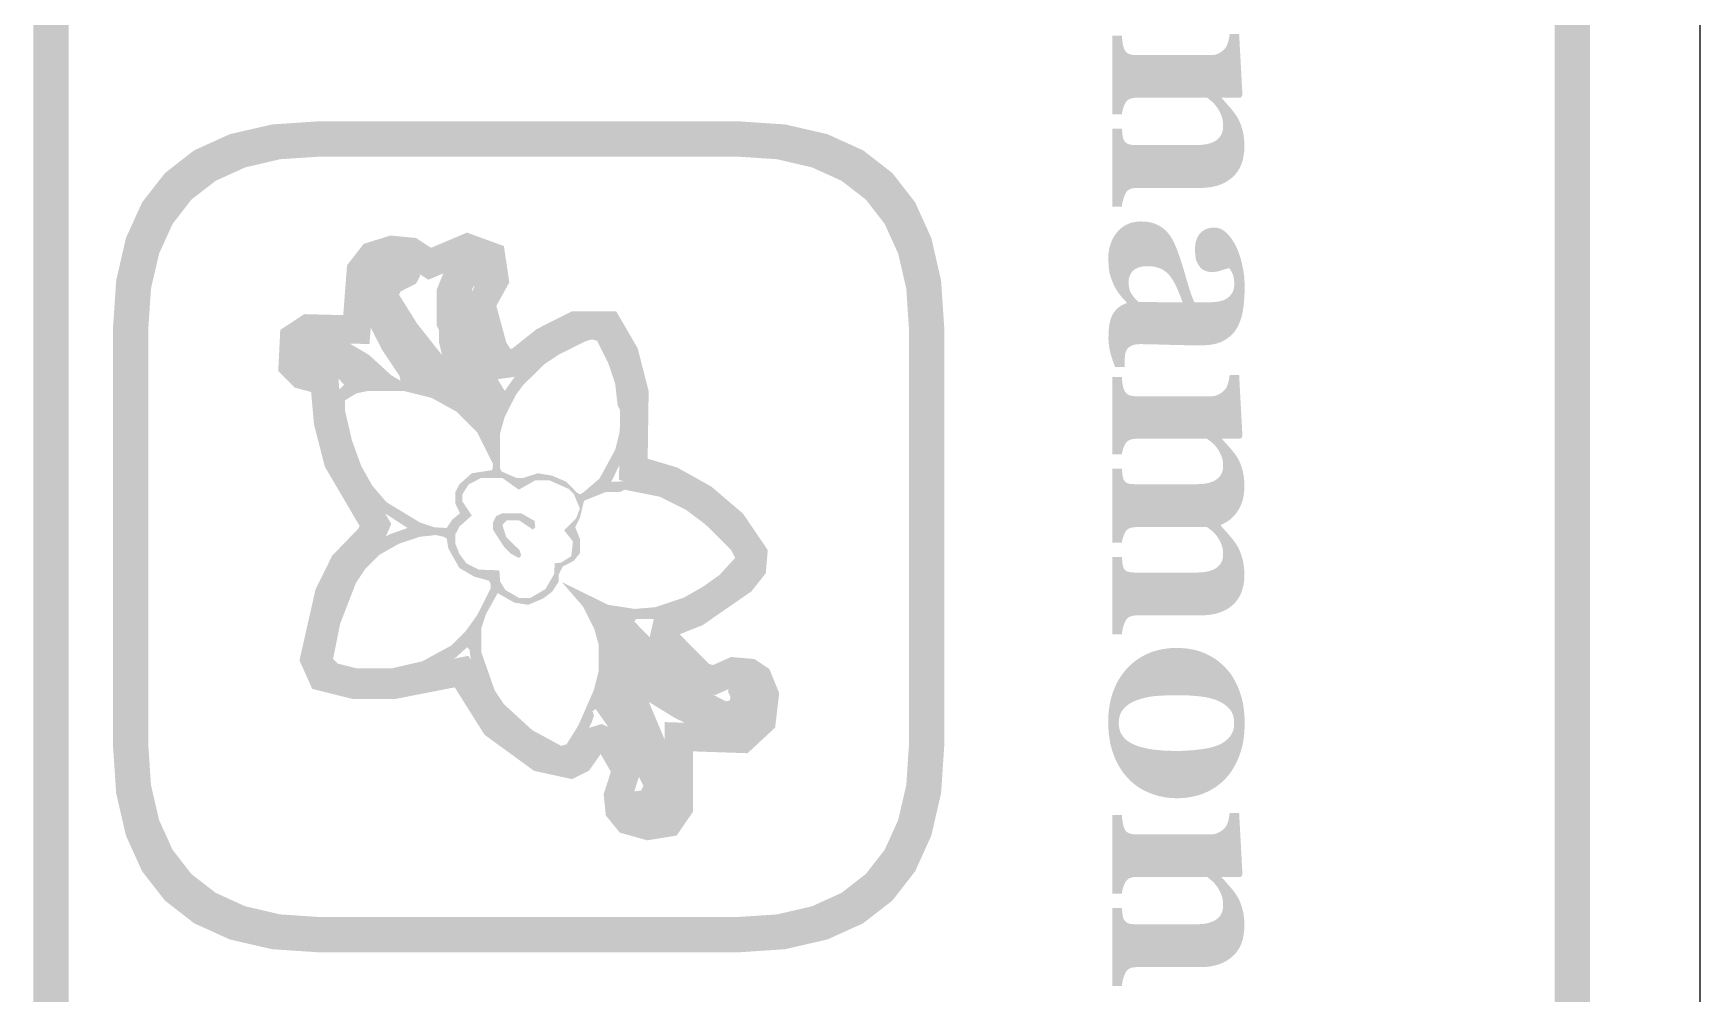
# Model space of a CAD drawing. Header units: millimetres. Extents: x 6 to 297, y 55 to 451.
# Drawn here: x 275.2 to 294.04, y 290.43 to 301.29 of the extents above; entities that cross this region are included whole.
import ezdxf

# ---------------------------------------------------------------- set-up
doc = ezdxf.new("R2010")
doc.units = ezdxf.units.MM
doc.layers.add('CUT', color=1, linetype='Continuous')
doc.layers.add('RASTER', color=7, linetype='Continuous')

msp = doc.modelspace()

# ---------------------------------------------------------------- hatches: boundary and pattern name
at = {"layer": 'RASTER'}
h = msp.add_hatch(color=7, dxfattribs=at)
h.paths.add_polyline_path([(290.6, 316), (291.116, 315.966), (291.563, 315.863), (291.941, 315.691), (292.25, 315.45), (292.491, 315.141), (292.663, 314.763), (292.766, 314.316), (292.8, 313.8), (292.8, 256.6), (292.766, 256.084), (292.662, 255.638), (292.491, 255.259), (292.25, 254.95), (291.941, 254.709), (291.563, 254.537), (291.116, 254.434), (290.6, 254.4), (277.4, 254.4), (276.884, 254.434), (276.438, 254.537), (276.059, 254.709), (275.75, 254.95), (275.509, 255.259), (275.338, 255.638), (275.234, 256.084), (275.2, 256.6), (275.2, 313.8), (275.234, 314.316), (275.338, 314.763), (275.509, 315.141), (275.75, 315.45), (276.059, 315.691), (276.438, 315.863), (276.884, 315.966), (277.4, 316)])
h.paths.add_polyline_path([(290.6, 315.6), (277.4, 315.6), (276.978, 315.572), (276.612, 315.488), (276.303, 315.347), (276.05, 315.15), (275.853, 314.897), (275.713, 314.588), (275.628, 314.222), (275.6, 313.8), (275.6, 256.6), (275.628, 256.178), (275.713, 255.813), (275.853, 255.503), (276.05, 255.25), (276.303, 255.053), (276.612, 254.912), (276.978, 254.828), (277.4, 254.8), (290.6, 254.8), (291.022, 254.828), (291.388, 254.912), (291.697, 255.053), (291.95, 255.25), (292.147, 255.503), (292.287, 255.813), (292.372, 256.178), (292.4, 256.6), (292.4, 313.8), (292.372, 314.222), (292.287, 314.588), (292.147, 314.897), (291.95, 315.15), (291.697, 315.347), (291.388, 315.488), (291.022, 315.572), (290.6, 315.6)], flags=0)
for points in [[(287.4, 299.333), (287.4, 300.215), (287.507, 300.215), (287.508, 300.208), (287.508, 300.2), (287.509, 300.192), (287.51, 300.184), (287.511, 300.175), (287.512, 300.166), (287.513, 300.157), (287.514, 300.147), (287.515, 300.138), (287.517, 300.129), (287.518, 300.12), (287.52, 300.112), (287.522, 300.105), (287.524, 300.099), (287.526, 300.093), (287.529, 300.087), (287.533, 300.08), (287.538, 300.073), (287.543, 300.067), (287.549, 300.061), (287.555, 300.056), (287.561, 300.051), (287.568, 300.047), (287.576, 300.043), (287.584, 300.04), (287.593, 300.037), (287.603, 300.035), (287.614, 300.033), (287.626, 300.032), (287.638, 300.031), (287.652, 300.03), (287.667, 300.03), (288.352, 300.03), (288.388, 300.031), (288.422, 300.034), (288.454, 300.038), (288.483, 300.044), (288.51, 300.052), (288.535, 300.061), (288.557, 300.072), (288.577, 300.085), (288.595, 300.1), (288.61, 300.116), (288.623, 300.134), (288.634, 300.153), (288.642, 300.174), (288.648, 300.197), (288.651, 300.221), (288.652, 300.247), (288.652, 300.261), (288.651, 300.276), (288.65, 300.29), (288.648, 300.303), (288.646, 300.317), (288.643, 300.33), (288.639, 300.343), (288.635, 300.356), (288.63, 300.369), (288.625, 300.381), (288.619, 300.394), (288.613, 300.406), (288.607, 300.418), (288.599, 300.431), (288.592, 300.443), (288.584, 300.455), (288.576, 300.465), (288.569, 300.475), (288.561, 300.484), (288.554, 300.493), (288.546, 300.501), (288.539, 300.509), (288.531, 300.516), (288.524, 300.523), (288.516, 300.529), (288.509, 300.535), (288.501, 300.541), (288.495, 300.547), (288.488, 300.552), (288.482, 300.557), (288.475, 300.562), (288.469, 300.566), (287.683, 300.566), (287.67, 300.566), (287.658, 300.565), (287.647, 300.564), (287.636, 300.563), (287.625, 300.56), (287.615, 300.558), (287.606, 300.555), (287.597, 300.552), (287.589, 300.548), (287.581, 300.543), (287.574, 300.538), (287.567, 300.532), (287.561, 300.526), (287.555, 300.519), (287.55, 300.511), (287.545, 300.503), (287.542, 300.497), (287.539, 300.491), (287.536, 300.484), (287.533, 300.477), (287.53, 300.469), (287.527, 300.461), (287.524, 300.453), (287.522, 300.445), (287.519, 300.436), (287.517, 300.427), (287.515, 300.418), (287.513, 300.41), (287.511, 300.401), (287.509, 300.393), (287.508, 300.384), (287.507, 300.376), (287.4, 300.376), (287.4, 301.266), (287.507, 301.266), (287.508, 301.257), (287.509, 301.248), (287.509, 301.239), (287.51, 301.23), (287.511, 301.22), (287.513, 301.211), (287.514, 301.202), (287.515, 301.192), (287.516, 301.183), (287.518, 301.174), (287.519, 301.166), (287.521, 301.158), (287.523, 301.15), (287.525, 301.143), (287.527, 301.135), (287.529, 301.129), (287.533, 301.117), (287.538, 301.107), (287.543, 301.098), (287.549, 301.089), (287.556, 301.082), (287.563, 301.075), (287.571, 301.069), (287.579, 301.064), (287.587, 301.06), (287.597, 301.057), (287.607, 301.054), (287.618, 301.051), (287.629, 301.049), (287.641, 301.048), (287.653, 301.047), (287.667, 301.047), (288.519, 301.047), (288.53, 301.047), (288.542, 301.048), (288.553, 301.05), (288.564, 301.053), (288.575, 301.056), (288.586, 301.06), (288.597, 301.065), (288.608, 301.07), (288.619, 301.076), (288.629, 301.083), (288.639, 301.09), (288.648, 301.097), (288.657, 301.105), (288.665, 301.114), (288.673, 301.122), (288.68, 301.132), (288.685, 301.138), (288.689, 301.146), (288.693, 301.153), (288.696, 301.161), (288.7, 301.17), (288.703, 301.179), (288.707, 301.188), (288.71, 301.198), (288.712, 301.208), (288.715, 301.219), (288.717, 301.23), (288.719, 301.241), (288.721, 301.252), (288.723, 301.263), (288.724, 301.275), (288.726, 301.287), (288.833, 301.287), (288.871, 300.588), (288.849, 300.566), (288.636, 300.566), (288.636, 300.56), (288.646, 300.55), (288.656, 300.539), (288.666, 300.527), (288.677, 300.515), (288.688, 300.502), (288.699, 300.489), (288.712, 300.475), (288.724, 300.461), (288.737, 300.446), (288.749, 300.432), (288.76, 300.418), (288.771, 300.404), (288.781, 300.391), (288.79, 300.378), (288.799, 300.365), (288.808, 300.352), (288.816, 300.338), (288.825, 300.323), (288.833, 300.307), (288.84, 300.29), (288.848, 300.271), (288.855, 300.252), (288.861, 300.232), (288.868, 300.21), (288.874, 300.188), (288.879, 300.166), (288.883, 300.143), (288.886, 300.119), (288.889, 300.096), (288.891, 300.072), (288.892, 300.047), (288.893, 300.023), (288.891, 299.965), (288.884, 299.911), (288.874, 299.86), (288.859, 299.814), (288.84, 299.771), (288.816, 299.732), (288.789, 299.696), (288.757, 299.665), (288.722, 299.637), (288.684, 299.612), (288.643, 299.592), (288.6, 299.575), (288.553, 299.562), (288.504, 299.553), (288.452, 299.547), (288.398, 299.545), (287.68, 299.545), (287.667, 299.545), (287.654, 299.544), (287.642, 299.543), (287.631, 299.541), (287.621, 299.539), (287.611, 299.536), (287.602, 299.533), (287.593, 299.529), (287.586, 299.525), (287.578, 299.519), (287.571, 299.513), (287.564, 299.506), (287.558, 299.498), (287.552, 299.489), (287.547, 299.48), (287.542, 299.469), (287.54, 299.463), (287.537, 299.457), (287.534, 299.45), (287.532, 299.443), (287.529, 299.435), (287.527, 299.428), (287.524, 299.42), (287.522, 299.411), (287.519, 299.402), (287.517, 299.393), (287.515, 299.384), (287.513, 299.374), (287.511, 299.364), (287.509, 299.354), (287.508, 299.344), (287.507, 299.333)], [(287.4, 294.499), (287.4, 295.372), (287.507, 295.372), (287.508, 295.364), (287.509, 295.356), (287.51, 295.347), (287.511, 295.339), (287.512, 295.33), (287.513, 295.322), (287.514, 295.313), (287.514, 295.304), (287.515, 295.296), (287.516, 295.288), (287.518, 295.28), (287.519, 295.272), (287.521, 295.265), (287.524, 295.258), (287.526, 295.252), (287.529, 295.246), (287.533, 295.238), (287.537, 295.231), (287.543, 295.225), (287.548, 295.22), (287.555, 295.215), (287.562, 295.211), (287.57, 295.207), (287.578, 295.205), (287.587, 295.203), (287.596, 295.201), (287.607, 295.2), (287.617, 295.198), (287.629, 295.197), (287.641, 295.197), (287.653, 295.196), (287.667, 295.196), (288.351, 295.196), (288.387, 295.197), (288.421, 295.199), (288.453, 295.204), (288.483, 295.209), (288.51, 295.217), (288.535, 295.226), (288.557, 295.237), (288.577, 295.25), (288.595, 295.264), (288.61, 295.279), (288.623, 295.296), (288.634, 295.315), (288.642, 295.334), (288.648, 295.356), (288.651, 295.378), (288.652, 295.403), (288.652, 295.418), (288.651, 295.433), (288.65, 295.448), (288.647, 295.462), (288.645, 295.476), (288.641, 295.489), (288.637, 295.502), (288.633, 295.515), (288.628, 295.527), (288.622, 295.539), (288.616, 295.55), (288.611, 295.562), (288.604, 295.573), (288.598, 295.584), (288.591, 295.594), (288.584, 295.605), (288.576, 295.615), (288.568, 295.625), (288.561, 295.634), (288.553, 295.643), (288.545, 295.65), (288.537, 295.658), (288.53, 295.665), (288.522, 295.671), (288.515, 295.676), (288.507, 295.682), (288.5, 295.687), (288.494, 295.692), (288.487, 295.697), (288.481, 295.702), (288.475, 295.706), (288.469, 295.71), (287.683, 295.71), (287.67, 295.71), (287.658, 295.709), (287.646, 295.709), (287.635, 295.707), (287.625, 295.705), (287.615, 295.703), (287.606, 295.701), (287.597, 295.698), (287.589, 295.694), (287.581, 295.69), (287.574, 295.685), (287.568, 295.68), (287.561, 295.674), (287.555, 295.667), (287.55, 295.66), (287.545, 295.652), (287.542, 295.646), (287.539, 295.64), (287.536, 295.633), (287.533, 295.627), (287.53, 295.62), (287.527, 295.613), (287.524, 295.606), (287.522, 295.598), (287.519, 295.591), (287.517, 295.583), (287.515, 295.575), (287.513, 295.567), (287.511, 295.559), (287.509, 295.551), (287.508, 295.543), (287.507, 295.534), (287.4, 295.534), (287.4, 296.371), (287.507, 296.371), (287.508, 296.364), (287.508, 296.356), (287.509, 296.348), (287.51, 296.34), (287.511, 296.332), (287.512, 296.323), (287.513, 296.313), (287.514, 296.304), (287.515, 296.294), (287.517, 296.285), (287.518, 296.277), (287.52, 296.269), (287.522, 296.262), (287.524, 296.256), (287.526, 296.25), (287.529, 296.245), (287.533, 296.238), (287.538, 296.231), (287.543, 296.225), (287.549, 296.219), (287.555, 296.215), (287.561, 296.211), (287.568, 296.207), (287.576, 296.205), (287.584, 296.202), (287.593, 296.2), (287.603, 296.199), (287.614, 296.197), (287.626, 296.196), (287.638, 296.196), (287.652, 296.195), (287.667, 296.195), (288.351, 296.195), (288.387, 296.196), (288.421, 296.198), (288.453, 296.203), (288.483, 296.208), (288.51, 296.216), (288.535, 296.225), (288.557, 296.236), (288.577, 296.249), (288.595, 296.263), (288.61, 296.278), (288.623, 296.295), (288.634, 296.314), (288.642, 296.333), (288.648, 296.355), (288.651, 296.377), (288.652, 296.402), (288.652, 296.417), (288.651, 296.432), (288.65, 296.447), (288.647, 296.461), (288.645, 296.475), (288.641, 296.488), (288.637, 296.501), (288.633, 296.514), (288.628, 296.526), (288.622, 296.538), (288.616, 296.549), (288.611, 296.561), (288.604, 296.572), (288.598, 296.583), (288.591, 296.593), (288.584, 296.604), (288.576, 296.614), (288.568, 296.624), (288.561, 296.633), (288.553, 296.642), (288.545, 296.649), (288.537, 296.657), (288.53, 296.664), (288.522, 296.67), (288.515, 296.675), (288.507, 296.681), (288.5, 296.686), (288.494, 296.691), (288.487, 296.696), (288.481, 296.701), (288.475, 296.705), (288.469, 296.709), (287.683, 296.709), (287.67, 296.709), (287.658, 296.708), (287.647, 296.707), (287.636, 296.706), (287.625, 296.704), (287.616, 296.702), (287.606, 296.699), (287.598, 296.696), (287.59, 296.692), (287.582, 296.688), (287.575, 296.683), (287.568, 296.678), (287.561, 296.672), (287.555, 296.665), (287.55, 296.657), (287.545, 296.649), (287.542, 296.643), (287.539, 296.637), (287.536, 296.631), (287.533, 296.624), (287.53, 296.617), (287.527, 296.61), (287.524, 296.603), (287.522, 296.596), (287.519, 296.588), (287.517, 296.581), (287.515, 296.573), (287.513, 296.565), (287.511, 296.557), (287.509, 296.549), (287.508, 296.54), (287.507, 296.532), (287.4, 296.532), (287.4, 297.409), (287.507, 297.409), (287.508, 297.4), (287.508, 297.391), (287.509, 297.381), (287.51, 297.372), (287.511, 297.362), (287.512, 297.353), (287.513, 297.344), (287.514, 297.335), (287.515, 297.326), (287.517, 297.317), (287.518, 297.309), (287.52, 297.301), (287.522, 297.293), (287.524, 297.286), (287.526, 297.279), (287.529, 297.272), (287.534, 297.261), (287.539, 297.25), (287.544, 297.241), (287.55, 297.232), (287.557, 297.225), (287.564, 297.218), (287.571, 297.212), (287.579, 297.207), (287.588, 297.203), (287.597, 297.2), (287.607, 297.197), (287.618, 297.194), (287.629, 297.192), (287.641, 297.191), (287.653, 297.19), (287.667, 297.19), (288.519, 297.19), (288.531, 297.19), (288.542, 297.191), (288.554, 297.193), (288.565, 297.196), (288.577, 297.199), (288.588, 297.204), (288.599, 297.209), (288.611, 297.215), (288.622, 297.221), (288.632, 297.228), (288.641, 297.235), (288.65, 297.242), (288.659, 297.25), (288.667, 297.258), (288.674, 297.266), (288.68, 297.275), (288.685, 297.282), (288.689, 297.289), (288.693, 297.296), (288.696, 297.305), (288.7, 297.313), (288.703, 297.322), (288.707, 297.332), (288.71, 297.341), (288.712, 297.352), (288.715, 297.362), (288.717, 297.373), (288.719, 297.384), (288.721, 297.395), (288.723, 297.406), (288.724, 297.418), (288.726, 297.43), (288.833, 297.43), (288.871, 296.731), (288.849, 296.709), (288.642, 296.709), (288.642, 296.703), (288.652, 296.693), (288.661, 296.682), (288.672, 296.67), (288.682, 296.659), (288.693, 296.646), (288.705, 296.633), (288.717, 296.62), (288.729, 296.606), (288.742, 296.592), (288.753, 296.578), (288.764, 296.565), (288.775, 296.551), (288.785, 296.538), (288.794, 296.525), (288.803, 296.512), (288.811, 296.5), (288.819, 296.486), (288.827, 296.471), (288.835, 296.455), (288.843, 296.438), (288.85, 296.42), (288.857, 296.401), (288.863, 296.381), (288.869, 296.361), (288.875, 296.339), (288.879, 296.317), (288.884, 296.295), (288.887, 296.272), (288.889, 296.248), (288.891, 296.224), (288.892, 296.2), (288.893, 296.175), (288.892, 296.134), (288.888, 296.095), (288.882, 296.057), (288.875, 296.021), (288.864, 295.987), (288.852, 295.955), (288.837, 295.924), (288.82, 295.896), (288.801, 295.869), (288.781, 295.844), (288.759, 295.821), (288.736, 295.8), (288.711, 295.781), (288.685, 295.764), (288.657, 295.749), (288.628, 295.737), (288.628, 295.723), (288.638, 295.713), (288.648, 295.701), (288.659, 295.689), (288.671, 295.676), (288.682, 295.663), (288.695, 295.649), (288.707, 295.635), (288.721, 295.619), (288.734, 295.604), (288.746, 295.589), (288.758, 295.575), (288.769, 295.56), (288.779, 295.547), (288.789, 295.533), (288.798, 295.52), (288.806, 295.507), (288.815, 295.492), (288.824, 295.476), (288.832, 295.459), (288.84, 295.442), (288.847, 295.423), (288.855, 295.403), (288.861, 295.383), (288.868, 295.361), (288.874, 295.339), (288.879, 295.316), (288.883, 295.293), (288.886, 295.269), (288.889, 295.245), (288.891, 295.221), (288.892, 295.196), (288.893, 295.171), (288.891, 295.117), (288.885, 295.067), (288.874, 295.02), (288.86, 294.975), (288.842, 294.934), (288.819, 294.897), (288.793, 294.862), (288.762, 294.831), (288.728, 294.803), (288.69, 294.778), (288.649, 294.758), (288.604, 294.741), (288.556, 294.728), (288.505, 294.719), (288.45, 294.713), (288.392, 294.711), (287.68, 294.711), (287.667, 294.711), (287.654, 294.71), (287.642, 294.709), (287.631, 294.707), (287.62, 294.705), (287.61, 294.702), (287.601, 294.699), (287.593, 294.695), (287.585, 294.691), (287.577, 294.685), (287.57, 294.679), (287.564, 294.672), (287.557, 294.665), (287.552, 294.656), (287.547, 294.647), (287.542, 294.637), (287.54, 294.63), (287.537, 294.624), (287.534, 294.617), (287.532, 294.61), (287.529, 294.603), (287.527, 294.595), (287.524, 294.587), (287.522, 294.579), (287.519, 294.57), (287.517, 294.561), (287.515, 294.551), (287.513, 294.541), (287.511, 294.531), (287.509, 294.521), (287.508, 294.51), (287.507, 294.499)], [(287.4, 290.522), (287.4, 291.404), (287.507, 291.404), (287.508, 291.396), (287.508, 291.389), (287.509, 291.381), (287.51, 291.373), (287.511, 291.364), (287.512, 291.355), (287.513, 291.346), (287.514, 291.336), (287.515, 291.327), (287.517, 291.318), (287.518, 291.309), (287.52, 291.301), (287.522, 291.294), (287.524, 291.288), (287.526, 291.282), (287.529, 291.276), (287.533, 291.269), (287.538, 291.262), (287.543, 291.256), (287.549, 291.25), (287.555, 291.245), (287.561, 291.24), (287.568, 291.236), (287.576, 291.232), (287.584, 291.229), (287.593, 291.226), (287.603, 291.224), (287.614, 291.222), (287.626, 291.221), (287.638, 291.22), (287.652, 291.219), (287.667, 291.219), (288.352, 291.219), (288.388, 291.22), (288.422, 291.222), (288.454, 291.227), (288.483, 291.233), (288.51, 291.241), (288.535, 291.25), (288.557, 291.261), (288.577, 291.274), (288.595, 291.289), (288.61, 291.305), (288.623, 291.322), (288.634, 291.342), (288.642, 291.363), (288.648, 291.386), (288.651, 291.41), (288.652, 291.436), (288.652, 291.45), (288.651, 291.465), (288.65, 291.479), (288.648, 291.492), (288.646, 291.506), (288.643, 291.519), (288.639, 291.532), (288.635, 291.545), (288.63, 291.558), (288.625, 291.57), (288.619, 291.583), (288.613, 291.595), (288.607, 291.607), (288.599, 291.62), (288.592, 291.632), (288.584, 291.644), (288.576, 291.654), (288.569, 291.664), (288.561, 291.673), (288.554, 291.682), (288.546, 291.69), (288.539, 291.698), (288.531, 291.705), (288.524, 291.712), (288.516, 291.718), (288.509, 291.724), (288.501, 291.73), (288.495, 291.736), (288.488, 291.741), (288.482, 291.746), (288.475, 291.751), (288.469, 291.755), (287.683, 291.755), (287.67, 291.755), (287.658, 291.754), (287.647, 291.753), (287.636, 291.752), (287.625, 291.749), (287.615, 291.747), (287.606, 291.744), (287.597, 291.741), (287.589, 291.737), (287.581, 291.732), (287.574, 291.727), (287.567, 291.721), (287.561, 291.715), (287.555, 291.708), (287.55, 291.7), (287.545, 291.692), (287.542, 291.686), (287.539, 291.68), (287.536, 291.673), (287.533, 291.666), (287.53, 291.658), (287.527, 291.65), (287.524, 291.642), (287.522, 291.634), (287.519, 291.625), (287.517, 291.616), (287.515, 291.607), (287.513, 291.599), (287.511, 291.59), (287.509, 291.582), (287.508, 291.573), (287.507, 291.565), (287.4, 291.565), (287.4, 292.455), (287.507, 292.455), (287.508, 292.446), (287.509, 292.437), (287.509, 292.428), (287.51, 292.419), (287.511, 292.409), (287.513, 292.4), (287.514, 292.391), (287.515, 292.381), (287.516, 292.372), (287.518, 292.363), (287.519, 292.355), (287.521, 292.347), (287.523, 292.339), (287.525, 292.332), (287.527, 292.324), (287.529, 292.318), (287.533, 292.306), (287.538, 292.296), (287.543, 292.287), (287.549, 292.278), (287.556, 292.271), (287.563, 292.264), (287.571, 292.258), (287.579, 292.253), (287.587, 292.249), (287.597, 292.246), (287.607, 292.243), (287.618, 292.24), (287.629, 292.238), (287.641, 292.237), (287.653, 292.236), (287.667, 292.236), (288.519, 292.236), (288.53, 292.236), (288.542, 292.237), (288.553, 292.239), (288.564, 292.242), (288.575, 292.245), (288.586, 292.249), (288.597, 292.254), (288.608, 292.259), (288.619, 292.265), (288.629, 292.272), (288.639, 292.279), (288.648, 292.286), (288.657, 292.294), (288.665, 292.302), (288.673, 292.311), (288.68, 292.321), (288.685, 292.327), (288.689, 292.335), (288.693, 292.342), (288.696, 292.35), (288.7, 292.359), (288.703, 292.368), (288.707, 292.377), (288.71, 292.387), (288.712, 292.397), (288.715, 292.408), (288.717, 292.419), (288.719, 292.43), (288.721, 292.441), (288.723, 292.452), (288.724, 292.464), (288.726, 292.476), (288.833, 292.476), (288.871, 291.777), (288.849, 291.755), (288.636, 291.755), (288.636, 291.749), (288.646, 291.739), (288.656, 291.728), (288.666, 291.716), (288.677, 291.704), (288.688, 291.691), (288.699, 291.678), (288.712, 291.664), (288.724, 291.65), (288.737, 291.635), (288.749, 291.621), (288.76, 291.607), (288.771, 291.593), (288.781, 291.58), (288.79, 291.567), (288.799, 291.554), (288.808, 291.541), (288.816, 291.527), (288.825, 291.512), (288.833, 291.496), (288.84, 291.479), (288.848, 291.46), (288.855, 291.441), (288.861, 291.421), (288.868, 291.399), (288.874, 291.377), (288.879, 291.355), (288.883, 291.332), (288.886, 291.308), (288.889, 291.285), (288.891, 291.261), (288.892, 291.236), (288.893, 291.212), (288.891, 291.154), (288.884, 291.1), (288.874, 291.049), (288.859, 291.003), (288.84, 290.96), (288.816, 290.921), (288.789, 290.885), (288.757, 290.854), (288.722, 290.826), (288.684, 290.801), (288.643, 290.781), (288.6, 290.764), (288.553, 290.751), (288.504, 290.742), (288.452, 290.736), (288.398, 290.734), (287.68, 290.734), (287.667, 290.734), (287.654, 290.733), (287.642, 290.732), (287.631, 290.73), (287.621, 290.728), (287.611, 290.725), (287.602, 290.722), (287.593, 290.718), (287.586, 290.714), (287.578, 290.708), (287.571, 290.702), (287.564, 290.695), (287.558, 290.687), (287.552, 290.678), (287.547, 290.669), (287.542, 290.658), (287.54, 290.652), (287.537, 290.646), (287.534, 290.639), (287.532, 290.632), (287.529, 290.624), (287.527, 290.617), (287.524, 290.609), (287.522, 290.6), (287.519, 290.591), (287.517, 290.582), (287.515, 290.573), (287.513, 290.563), (287.511, 290.553), (287.509, 290.543), (287.508, 290.533), (287.507, 290.522)]]:
    msp.add_hatch(color=7, dxfattribs=at).paths.add_polyline_path(points)
h = msp.add_hatch(color=7, dxfattribs=at)
h.paths.add_polyline_path([(283.15, 300.3), (283.701, 300.263), (284.178, 300.153), (284.582, 299.97), (284.913, 299.713), (285.17, 299.382), (285.353, 298.978), (285.463, 298.501), (285.5, 297.95), (285.5, 293.25), (285.463, 292.699), (285.353, 292.222), (285.17, 291.818), (284.913, 291.487), (284.582, 291.23), (284.178, 291.047), (283.701, 290.937), (283.15, 290.9), (278.45, 290.9), (277.899, 290.937), (277.422, 291.047), (277.018, 291.23), (276.688, 291.487), (276.43, 291.818), (276.247, 292.222), (276.137, 292.699), (276.1, 293.25), (276.1, 297.95), (276.137, 298.501), (276.247, 298.978), (276.43, 299.382), (276.688, 299.713), (277.018, 299.97), (277.422, 300.153), (277.899, 300.263), (278.45, 300.3)])
h.paths.add_polyline_path([(283.15, 299.9), (278.45, 299.9), (277.993, 299.87), (277.597, 299.778), (277.262, 299.626), (276.987, 299.413), (276.774, 299.138), (276.622, 298.803), (276.53, 298.407), (276.5, 297.95), (276.5, 293.25), (276.53, 292.793), (276.622, 292.397), (276.774, 292.062), (276.987, 291.787), (277.262, 291.574), (277.597, 291.422), (277.993, 291.33), (278.45, 291.3), (283.15, 291.3), (283.607, 291.33), (284.003, 291.422), (284.338, 291.574), (284.613, 291.788), (284.826, 292.062), (284.978, 292.397), (285.07, 292.793), (285.1, 293.25), (285.1, 297.95), (285.07, 298.407), (284.978, 298.803), (284.826, 299.138), (284.613, 299.413), (284.338, 299.626), (284.003, 299.778), (283.607, 299.87), (283.15, 299.9)], flags=0)
h = msp.add_hatch(color=7, dxfattribs=at)
h.paths.add_polyline_path([(283.633, 293.832), (283.587, 293.443), (283.275, 293.153), (282.659, 293.174), (282.659, 292.492), (282.473, 292.222), (282.142, 292.168), (281.831, 292.255), (281.673, 292.449), (281.648, 292.689), (281.73, 292.943), (281.617, 293.139), (281.607, 293.143), (281.617, 293.146), (281.482, 292.956), (281.29, 292.86), (280.861, 292.954), (280.302, 293.361), (279.964, 293.898), (279.296, 293.767), (278.809, 293.767), (278.353, 293.881), (278.209, 294.203), (278.392, 295.01), (278.579, 295.386), (278.876, 295.694), (278.889, 295.723), (278.496, 296.393), (278.373, 296.872), (278.341, 297.238), (278.156, 297.287), (277.969, 297.474), (277.992, 297.939), (278.261, 298.118), (278.704, 298.107), (278.747, 298.67), (278.935, 298.913), (279.237, 299.007), (279.526, 298.979), (279.697, 298.868), (280.103, 299.04), (280.52, 298.888), (280.582, 298.477), (280.435, 298.212), (280.548, 297.796), (280.593, 297.725), (280.615, 297.729), (280.889, 297.948), (281.292, 298.151), (281.789, 298.151), (282.032, 297.734), (282.157, 297.247), (282.146, 296.483), (282.477, 296.385), (282.865, 296.169), (283.223, 295.863), (283.504, 295.45), (283.481, 295.189), (283.32, 294.984), (282.767, 294.601), (282.504, 294.497), (282.505, 294.501), (282.837, 294.164), (282.884, 294.15), (283.089, 294.241), (283.352, 294.218), (283.522, 294.105)])
h.paths.add_polyline_path([(283.306, 293.788), (283.263, 293.893), (283.242, 293.907), (283.143, 293.915), (282.907, 293.81), (282.667, 293.881), (282.154, 294.4), (282.229, 294.733), (282.615, 294.885), (283.098, 295.22), (283.171, 295.312), (283.175, 295.364), (282.983, 295.648), (282.681, 295.905), (282.352, 296.088), (281.822, 296.245), (281.837, 297.209), (281.733, 297.611), (281.605, 297.831), (281.368, 297.831), (281.063, 297.678), (280.747, 297.424), (280.435, 297.38), (280.251, 297.665), (280.093, 298.254), (280.249, 298.537), (280.232, 298.652), (280.111, 298.696), (279.666, 298.507), (279.418, 298.668), (279.27, 298.682), (279.126, 298.637), (279.059, 298.55), (279.001, 297.78), (278.354, 297.795), (278.304, 297.762), (278.296, 297.599), (278.321, 297.574), (278.641, 297.49), (278.689, 296.926), (278.795, 296.516), (279.247, 295.746), (279.147, 295.514), (278.844, 295.2), (278.696, 294.902), (278.545, 294.236), (278.581, 294.154), (278.848, 294.087), (279.265, 294.087), (280.118, 294.254), (280.54, 293.584), (280.995, 293.252), (281.248, 293.197), (281.268, 293.207), (281.42, 293.421), (281.627, 293.483), (281.84, 293.391), (282.078, 292.981), (281.973, 292.655), (281.981, 292.577), (282.014, 292.536), (282.16, 292.496), (282.287, 292.516), (282.339, 292.592), (282.339, 293.505), (283.154, 293.478), (283.283, 293.597), (283.306, 293.788)], flags=0)
h = msp.add_hatch(color=7, dxfattribs=at)
h.paths.add_polyline_path([(287.431, 297.522), (287.424, 297.539), (287.417, 297.556), (287.411, 297.574), (287.404, 297.593), (287.398, 297.612), (287.391, 297.632), (287.385, 297.653), (287.379, 297.675), (287.374, 297.697), (287.369, 297.719), (287.365, 297.742), (287.362, 297.765), (287.359, 297.788), (287.358, 297.812), (287.356, 297.836), (287.356, 297.861), (287.357, 297.904), (287.359, 297.945), (287.364, 297.982), (287.369, 298.017), (287.377, 298.049), (287.386, 298.077), (287.397, 298.103), (287.41, 298.126), (287.424, 298.146), (287.439, 298.165), (287.456, 298.182), (287.475, 298.197), (287.494, 298.211), (287.516, 298.223), (287.538, 298.233), (287.563, 298.242), (287.563, 298.25), (287.55, 298.263), (287.539, 298.275), (287.527, 298.287), (287.516, 298.299), (287.506, 298.311), (287.496, 298.323), (287.487, 298.335), (287.478, 298.346), (287.469, 298.358), (287.461, 298.37), (287.453, 298.382), (287.445, 298.394), (287.438, 298.406), (287.431, 298.419), (287.424, 298.432), (287.418, 298.445), (287.41, 298.462), (287.403, 298.479), (287.396, 298.496), (287.39, 298.513), (287.384, 298.529), (287.379, 298.546), (287.374, 298.562), (287.37, 298.578), (287.366, 298.594), (287.363, 298.613), (287.361, 298.633), (287.358, 298.654), (287.357, 298.677), (287.356, 298.702), (287.355, 298.728), (287.355, 298.756), (287.356, 298.797), (287.361, 298.838), (287.369, 298.876), (287.38, 298.913), (287.394, 298.949), (287.411, 298.983), (287.431, 299.015), (287.455, 299.046), (287.481, 299.074), (287.509, 299.098), (287.539, 299.119), (287.572, 299.136), (287.606, 299.149), (287.642, 299.158), (287.68, 299.164), (287.721, 299.166), (287.744, 299.165), (287.767, 299.164), (287.788, 299.162), (287.809, 299.159), (287.829, 299.156), (287.848, 299.151), (287.866, 299.146), (287.883, 299.139), (287.899, 299.133), (287.915, 299.125), (287.93, 299.117), (287.945, 299.108), (287.96, 299.098), (287.974, 299.088), (287.988, 299.076), (288.001, 299.065), (288.012, 299.054), (288.023, 299.042), (288.033, 299.03), (288.043, 299.017), (288.053, 299.004), (288.062, 298.991), (288.07, 298.977), (288.078, 298.963), (288.086, 298.948), (288.093, 298.933), (288.101, 298.918), (288.108, 298.902), (288.115, 298.886), (288.122, 298.87), (288.129, 298.853), (288.135, 298.836), (288.147, 298.802), (288.16, 298.767), (288.172, 298.73), (288.185, 298.691), (288.197, 298.651), (288.21, 298.609), (288.223, 298.565), (288.236, 298.52), (288.249, 298.475), (288.261, 298.434), (288.273, 298.395), (288.285, 298.36), (288.296, 298.328), (288.308, 298.299), (288.318, 298.273), (288.329, 298.25), (288.469, 298.25), (288.479, 298.25), (288.489, 298.251), (288.5, 298.251), (288.512, 298.252), (288.524, 298.253), (288.537, 298.254), (288.551, 298.255), (288.566, 298.256), (288.581, 298.258), (288.595, 298.26), (288.608, 298.262), (288.621, 298.265), (288.634, 298.269), (288.645, 298.272), (288.657, 298.276), (288.667, 298.281), (288.679, 298.287), (288.69, 298.293), (288.7, 298.3), (288.71, 298.307), (288.72, 298.316), (288.729, 298.325), (288.738, 298.335), (288.746, 298.346), (288.754, 298.357), (288.76, 298.369), (288.766, 298.382), (288.77, 298.396), (288.774, 298.411), (288.776, 298.427), (288.778, 298.444), (288.778, 298.461), (288.778, 298.477), (288.777, 298.492), (288.776, 298.507), (288.774, 298.52), (288.771, 298.533), (288.768, 298.546), (288.764, 298.558), (288.76, 298.569), (288.756, 298.579), (288.751, 298.589), (288.746, 298.599), (288.742, 298.608), (288.737, 298.616), (288.732, 298.624), (288.728, 298.632), (288.723, 298.638), (288.715, 298.637), (288.706, 298.635), (288.696, 298.633), (288.686, 298.63), (288.674, 298.627), (288.662, 298.623), (288.648, 298.618), (288.633, 298.614), (288.618, 298.609), (288.604, 298.605), (288.589, 298.601), (288.574, 298.598), (288.56, 298.596), (288.546, 298.594), (288.532, 298.593), (288.518, 298.593), (288.511, 298.593), (288.504, 298.594), (288.497, 298.595), (288.49, 298.596), (288.482, 298.598), (288.473, 298.6), (288.465, 298.603), (288.455, 298.606), (288.446, 298.61), (288.438, 298.614), (288.43, 298.618), (288.422, 298.622), (288.415, 298.627), (288.408, 298.633), (288.402, 298.638), (288.396, 298.644), (288.389, 298.653), (288.382, 298.662), (288.376, 298.671), (288.37, 298.68), (288.365, 298.69), (288.36, 298.699), (288.355, 298.709), (288.351, 298.72), (288.347, 298.731), (288.344, 298.743), (288.341, 298.757), (288.339, 298.773), (288.337, 298.789), (288.336, 298.808), (288.335, 298.827), (288.335, 298.848), (288.335, 298.878), (288.338, 298.906), (288.343, 298.932), (288.349, 298.956), (288.358, 298.978), (288.368, 298.999), (288.38, 299.017), (288.394, 299.034), (288.409, 299.049), (288.426, 299.062), (288.443, 299.072), (288.462, 299.081), (288.482, 299.088), (288.503, 299.093), (288.525, 299.096), (288.548, 299.097), (288.569, 299.096), (288.588, 299.093), (288.608, 299.088), (288.626, 299.081), (288.644, 299.072), (288.662, 299.06), (288.679, 299.047), (288.696, 299.032), (288.712, 299.015), (288.727, 298.997), (288.741, 298.979), (288.755, 298.959), (288.768, 298.939), (288.781, 298.918), (288.792, 298.896), (288.803, 298.873), (288.814, 298.849), (288.824, 298.825), (288.833, 298.8), (288.842, 298.774), (288.851, 298.747), (288.858, 298.719), (288.865, 298.69), (288.871, 298.66), (288.877, 298.631), (288.882, 298.601), (288.886, 298.573), (288.89, 298.545), (288.892, 298.517), (288.894, 298.49), (288.895, 298.464), (288.896, 298.438), (288.895, 298.403), (288.895, 298.368), (288.893, 298.335), (288.891, 298.302), (288.889, 298.269), (288.886, 298.238), (288.883, 298.207), (288.879, 298.177), (288.874, 298.148), (288.868, 298.119), (288.861, 298.091), (288.853, 298.064), (288.844, 298.038), (288.833, 298.012), (288.822, 297.987), (288.809, 297.963), (288.796, 297.941), (288.781, 297.92), (288.764, 297.9), (288.746, 297.882), (288.727, 297.864), (288.706, 297.848), (288.684, 297.833), (288.66, 297.819), (288.635, 297.806), (288.608, 297.796), (288.579, 297.786), (288.548, 297.779), (288.516, 297.773), (288.481, 297.769), (288.445, 297.766), (288.406, 297.765), (288.364, 297.766), (288.32, 297.766), (288.274, 297.766), (288.225, 297.767), (288.175, 297.768), (288.123, 297.769), (288.07, 297.77), (288.014, 297.772), (287.959, 297.774), (287.91, 297.775), (287.865, 297.776), (287.826, 297.777), (287.791, 297.778), (287.761, 297.778), (287.735, 297.779), (287.715, 297.779), (287.699, 297.778), (287.684, 297.777), (287.669, 297.776), (287.656, 297.774), (287.643, 297.771), (287.632, 297.767), (287.621, 297.763), (287.611, 297.759), (287.602, 297.754), (287.593, 297.748), (287.585, 297.741), (287.578, 297.734), (287.571, 297.726), (287.565, 297.717), (287.559, 297.708), (287.554, 297.698), (287.551, 297.691), (287.549, 297.684), (287.546, 297.675), (287.544, 297.666), (287.543, 297.656), (287.542, 297.645), (287.541, 297.633), (287.54, 297.62), (287.539, 297.606), (287.539, 297.594), (287.539, 297.581), (287.538, 297.569), (287.538, 297.557), (287.538, 297.545), (287.538, 297.533), (287.538, 297.522)])
h.paths.add_polyline_path([(288.194, 298.25), (288.187, 298.271), (288.18, 298.291), (288.172, 298.312), (288.164, 298.332), (288.156, 298.352), (288.148, 298.373), (288.139, 298.393), (288.13, 298.413), (288.121, 298.433), (288.112, 298.451), (288.103, 298.469), (288.093, 298.486), (288.084, 298.502), (288.074, 298.517), (288.065, 298.531), (288.055, 298.545), (288.044, 298.558), (288.033, 298.57), (288.021, 298.582), (288.008, 298.593), (287.995, 298.603), (287.98, 298.613), (287.966, 298.622), (287.95, 298.63), (287.934, 298.637), (287.917, 298.643), (287.899, 298.648), (287.881, 298.653), (287.862, 298.656), (287.842, 298.659), (287.821, 298.66), (287.8, 298.66), (287.772, 298.66), (287.747, 298.657), (287.723, 298.653), (287.701, 298.647), (287.682, 298.64), (287.664, 298.631), (287.648, 298.621), (287.634, 298.608), (287.622, 298.595), (287.612, 298.581), (287.603, 298.566), (287.596, 298.55), (287.59, 298.534), (287.586, 298.517), (287.584, 298.499), (287.583, 298.48), (287.584, 298.461), (287.585, 298.442), (287.588, 298.424), (287.591, 298.407), (287.596, 298.391), (287.602, 298.375), (287.608, 298.361), (287.616, 298.348), (287.625, 298.335), (287.634, 298.322), (287.643, 298.31), (287.653, 298.299), (287.663, 298.288), (287.674, 298.277), (287.686, 298.266), (287.697, 298.256)], flags=0)
h = msp.add_hatch(color=7, dxfattribs=at)
h.paths.add_polyline_path([(283.393, 293.786), (283.401, 293.634), (283.355, 293.547), (283.276, 293.44), (283.135, 293.369), (282.895, 293.369), (282.789, 293.395), (282.462, 293.547), (282.159, 293.733), (282.39, 293.183), (282.47, 292.837), (282.444, 292.624), (282.372, 292.484), (282.319, 292.43), (282.204, 292.385), (282, 292.446), (281.904, 292.537), (281.885, 292.571), (281.904, 292.712), (282.071, 292.731), (282.098, 292.784), (281.92, 293.137), (281.558, 293.653), (281.521, 293.627), (281.54, 293.581), (281.513, 293.502), (281.388, 293.254), (281.282, 293.121), (281.168, 293.103), (281.035, 293.156), (280.841, 293.254), (280.655, 293.387), (280.389, 293.653), (280.237, 293.9), (280.158, 294.113), (280.131, 294.326), (280.104, 294.352), (279.98, 294.238), (279.732, 294.113), (279.307, 294.007), (278.802, 294.007), (278.502, 294.105), (278.456, 294.193), (278.483, 294.405), (278.642, 294.964), (278.767, 295.211), (279.06, 295.53), (279.227, 295.628), (279.432, 295.7), (279.06, 295.939), (278.874, 296.205), (278.722, 296.505), (278.589, 297.037), (278.589, 297.196), (278.714, 297.321), (278.597, 297.444), (278.483, 297.515), (278.377, 297.489), (278.262, 297.507), (278.164, 297.648), (278.209, 297.789), (278.35, 297.887), (278.536, 297.887), (278.696, 297.834), (278.996, 297.656), (279.246, 297.428), (279.352, 297.364), (279.342, 297.417), (279.14, 297.72), (279.015, 297.967), (278.935, 298.233), (278.935, 298.472), (279.007, 298.64), (279.14, 298.746), (279.28, 298.791), (279.448, 298.746), (279.512, 298.703), (279.546, 298.632), (279.573, 298.552), (279.528, 298.464), (279.352, 298.374), (279.334, 298.339), (279.538, 298.012), (279.82, 297.656), (279.785, 297.808), (279.785, 297.941), (279.759, 297.994), (279.759, 298.392), (279.884, 298.693), (280.051, 298.791), (280.184, 298.791), (280.272, 298.746), (280.352, 298.666), (280.37, 298.579), (280.325, 298.491), (280.176, 298.427), (280.158, 298.392), (280.158, 298.26), (280.264, 297.861), (280.45, 297.382), (280.53, 297.25), (280.628, 297.39), (280.841, 297.603), (281.027, 297.736), (281.194, 297.834), (281.46, 297.941), (281.628, 297.922), (281.734, 297.789), (281.806, 297.622), (281.885, 297.382), (281.939, 297.117), (281.939, 296.744), (281.859, 296.479), (281.734, 296.221), (282.098, 296.239), (282.364, 296.16), (282.611, 296.035), (282.771, 295.928), (283.09, 295.636), (283.268, 295.362), (283.222, 295.248), (283.116, 295.142), (282.744, 294.876), (282.337, 294.698), (282.231, 294.671), (282.018, 294.671), (281.992, 294.645), (282.595, 294.025), (282.888, 293.813), (283.028, 293.741), (283.074, 293.749), (283.082, 293.794), (283.055, 293.847), (283.074, 293.961), (283.135, 294.007), (283.214, 294.007), (283.329, 293.935)])
h.paths.add_polyline_path([(283.135, 295.362), (283.09, 295.45), (282.797, 295.742), (282.584, 295.902), (282.284, 296.053), (281.885, 296.133), (281.832, 296.107), (281.673, 296.107), (281.426, 296.008), (281.38, 295.814), (281.327, 295.708), (281.38, 295.575), (281.38, 295.415), (281.309, 295.328), (281.186, 295.264), (281.141, 295.176), (281.141, 295.096), (281.069, 294.982), (280.963, 294.902), (280.796, 294.831), (280.636, 294.857), (280.45, 294.964), (280.317, 294.724), (280.264, 294.565), (280.264, 294.299), (280.415, 293.866), (280.522, 293.706), (280.841, 293.414), (281.168, 293.236), (281.229, 293.254), (281.362, 293.467), (281.54, 293.874), (281.593, 294.086), (281.593, 294.379), (281.54, 294.565), (281.415, 294.812), (281.176, 295.088), (281.699, 294.831), (282, 294.785), (282.231, 294.804), (282.55, 294.91), (282.771, 295.035), (282.957, 295.168)], flags=0)
h.paths.add_polyline_path([(281.832, 297.037), (281.806, 297.09), (281.779, 297.329), (281.699, 297.568), (281.574, 297.816), (281.513, 297.834), (281.434, 297.808), (281.133, 297.656), (280.974, 297.55), (280.734, 297.311), (280.655, 297.204), (280.53, 296.957), (280.477, 296.771), (280.477, 296.372), (280.495, 296.338), (280.663, 296.266), (280.742, 296.266), (280.902, 296.319), (281.061, 296.293), (281.229, 296.221), (281.346, 296.099), (281.38, 296.08), (281.415, 296.099), (281.601, 296.258), (281.779, 296.585), (281.832, 296.798)], flags=0)
h.paths.add_polyline_path([(281.38, 295.92), (281.309, 296.088), (281.255, 296.141), (281.035, 296.239), (280.875, 296.239), (280.689, 296.133), (280.503, 296.266), (280.264, 296.266), (280.123, 296.194), (280.051, 296.08), (280.051, 296), (280.158, 295.841), (280.017, 295.716), (279.972, 295.628), (279.972, 295.522), (280.017, 295.407), (280.096, 295.301), (280.237, 295.229), (280.469, 295.221), (280.477, 295.096), (280.538, 294.998), (280.689, 294.91), (280.822, 294.91), (280.99, 295.009), (281.088, 295.176), (281.096, 295.301), (281.168, 295.309), (281.282, 295.381), (281.301, 295.548), (281.202, 295.673), (281.335, 295.806)], flags=0)
h.paths.add_polyline_path([(280.867, 295.78), (280.875, 295.708), (280.849, 295.681), (280.689, 295.788), (280.556, 295.788), (280.503, 295.734), (280.548, 295.594), (280.697, 295.45), (280.716, 295.389), (280.689, 295.362), (280.602, 295.407), (280.522, 295.487), (280.397, 295.681), (280.397, 295.761), (280.431, 295.833), (280.503, 295.867), (280.716, 295.867)], flags=0)
h.paths.add_polyline_path([(280.397, 296.425), (280.219, 296.779), (279.98, 297.018), (279.706, 297.17), (279.387, 297.25), (278.988, 297.25), (278.855, 297.223), (278.722, 297.143), (278.722, 297.037), (278.802, 296.691), (278.908, 296.399), (279.033, 296.178), (279.193, 295.992), (279.573, 295.761), (279.732, 295.708), (279.873, 295.7), (279.937, 295.796), (280.025, 295.867), (279.972, 295.974), (279.972, 296.107), (280.017, 296.194), (280.158, 296.319), (280.389, 296.354)], flags=0)
h.paths.add_polyline_path([(280.37, 295.07), (280.352, 295.104), (280.184, 295.15), (280.017, 295.248), (279.892, 295.469), (279.873, 295.583), (279.839, 295.601), (279.751, 295.62), (279.573, 295.601), (279.334, 295.522), (279.113, 295.397), (278.953, 295.237), (278.847, 295.078), (278.669, 294.618), (278.589, 294.219), (278.642, 294.166), (278.855, 294.113), (279.254, 294.113), (279.599, 294.193), (279.926, 294.371), (280.086, 294.53), (280.219, 294.716), (280.37, 295.017)], flags=0)
h = msp.add_hatch(color=7, dxfattribs=at)
h.paths.add_polyline_path([(288.68, 292.867), (288.654, 292.841), (288.627, 292.816), (288.599, 292.793), (288.569, 292.771), (288.538, 292.752), (288.506, 292.733), (288.473, 292.717), (288.439, 292.701), (288.403, 292.688), (288.367, 292.676), (288.33, 292.667), (288.292, 292.659), (288.254, 292.652), (288.214, 292.648), (288.175, 292.645), (288.134, 292.644), (288.094, 292.645), (288.054, 292.648), (288.015, 292.652), (287.976, 292.658), (287.938, 292.666), (287.9, 292.676), (287.863, 292.688), (287.827, 292.701), (287.792, 292.716), (287.757, 292.732), (287.725, 292.75), (287.693, 292.77), (287.663, 292.792), (287.634, 292.815), (287.606, 292.839), (287.58, 292.866), (287.554, 292.895), (287.528, 292.926), (287.505, 292.959), (287.483, 292.992), (287.463, 293.028), (287.444, 293.064), (287.427, 293.102), (287.412, 293.142), (287.398, 293.182), (287.386, 293.225), (287.376, 293.268), (287.368, 293.314), (287.361, 293.36), (287.357, 293.408), (287.354, 293.458), (287.353, 293.509), (287.354, 293.553), (287.356, 293.596), (287.36, 293.639), (287.366, 293.68), (287.373, 293.721), (287.382, 293.761), (287.392, 293.799), (287.404, 293.837), (287.418, 293.874), (287.433, 293.91), (287.45, 293.945), (287.468, 293.979), (287.489, 294.012), (287.51, 294.043), (287.533, 294.074), (287.558, 294.103), (287.583, 294.13), (287.61, 294.156), (287.638, 294.18), (287.668, 294.203), (287.699, 294.224), (287.731, 294.244), (287.765, 294.262), (287.801, 294.279), (287.837, 294.294), (287.875, 294.307), (287.914, 294.318), (287.954, 294.327), (287.994, 294.334), (288.036, 294.34), (288.079, 294.343), (288.124, 294.344), (288.167, 294.343), (288.209, 294.34), (288.25, 294.336), (288.29, 294.329), (288.328, 294.322), (288.365, 294.312), (288.402, 294.3), (288.436, 294.287), (288.47, 294.272), (288.503, 294.255), (288.535, 294.237), (288.566, 294.217), (288.596, 294.195), (288.625, 294.171), (288.653, 294.145), (288.68, 294.118), (288.705, 294.09), (288.729, 294.061), (288.751, 294.03), (288.771, 293.997), (288.79, 293.963), (288.808, 293.927), (288.824, 293.89), (288.839, 293.851), (288.852, 293.81), (288.864, 293.769), (288.874, 293.726), (288.882, 293.682), (288.888, 293.637), (288.892, 293.591), (288.895, 293.544), (288.896, 293.495), (288.895, 293.445), (288.892, 293.396), (288.888, 293.349), (288.882, 293.303), (288.874, 293.258), (288.864, 293.215), (288.852, 293.174), (288.839, 293.134), (288.824, 293.096), (288.808, 293.059), (288.79, 293.024), (288.771, 292.989), (288.751, 292.957), (288.729, 292.925), (288.705, 292.896), (288.68, 292.867)])
h.paths.add_polyline_path([(287.665, 293.242), (287.686, 293.234), (287.708, 293.227), (287.732, 293.22), (287.756, 293.214), (287.781, 293.208), (287.808, 293.203), (287.836, 293.198), (287.864, 293.194), (287.894, 293.191), (287.925, 293.188), (287.958, 293.185), (287.991, 293.183), (288.026, 293.181), (288.062, 293.18), (288.099, 293.179), (288.137, 293.179), (288.163, 293.179), (288.19, 293.18), (288.218, 293.181), (288.247, 293.183), (288.276, 293.185), (288.307, 293.187), (288.339, 293.19), (288.371, 293.194), (288.403, 293.198), (288.434, 293.202), (288.462, 293.207), (288.489, 293.212), (288.514, 293.218), (288.538, 293.224), (288.559, 293.231), (288.579, 293.238), (288.602, 293.247), (288.623, 293.257), (288.643, 293.268), (288.662, 293.28), (288.679, 293.292), (288.695, 293.306), (288.71, 293.32), (288.724, 293.335), (288.737, 293.351), (288.747, 293.368), (288.756, 293.386), (288.764, 293.406), (288.77, 293.426), (288.774, 293.447), (288.776, 293.469), (288.777, 293.492), (288.776, 293.518), (288.773, 293.542), (288.769, 293.565), (288.763, 293.586), (288.755, 293.606), (288.745, 293.625), (288.733, 293.643), (288.72, 293.659), (288.705, 293.674), (288.689, 293.688), (288.672, 293.701), (288.654, 293.714), (288.635, 293.725), (288.615, 293.736), (288.594, 293.746), (288.572, 293.755), (288.551, 293.762), (288.528, 293.769), (288.505, 293.775), (288.481, 293.781), (288.456, 293.786), (288.431, 293.79), (288.404, 293.794), (288.376, 293.797), (288.348, 293.8), (288.32, 293.802), (288.291, 293.804), (288.262, 293.806), (288.233, 293.807), (288.203, 293.808), (288.173, 293.809), (288.143, 293.809), (288.104, 293.809), (288.066, 293.808), (288.031, 293.807), (287.997, 293.806), (287.965, 293.805), (287.934, 293.803), (287.905, 293.801), (287.878, 293.799), (287.852, 293.796), (287.826, 293.792), (287.8, 293.787), (287.773, 293.781), (287.747, 293.774), (287.721, 293.767), (287.694, 293.758), (287.668, 293.749), (287.646, 293.74), (287.625, 293.73), (287.605, 293.719), (287.587, 293.708), (287.569, 293.695), (287.553, 293.682), (287.538, 293.667), (287.525, 293.652), (287.512, 293.636), (287.501, 293.619), (287.492, 293.6), (287.485, 293.581), (287.479, 293.56), (287.475, 293.539), (287.473, 293.516), (287.472, 293.492), (287.473, 293.471), (287.475, 293.45), (287.479, 293.43), (287.484, 293.411), (287.491, 293.392), (287.499, 293.375), (287.509, 293.358), (287.521, 293.342), (287.534, 293.326), (287.548, 293.312), (287.564, 293.298), (287.581, 293.285), (287.6, 293.273), (287.62, 293.262), (287.642, 293.252), (287.665, 293.242)], flags=0)

# ---------------------------------------------------------------- linework, layer by layer
at = {"layer": 'CUT'}
msp.add_lwpolyline([(293.512, 316.203), (293.703, 315.885), (293.851, 315.525), (293.956, 315.125), (294.019, 314.683), (294.04, 314.201), (294.04, 256.199)], dxfattribs=at)

doc.saveas('drawing.dxf')
